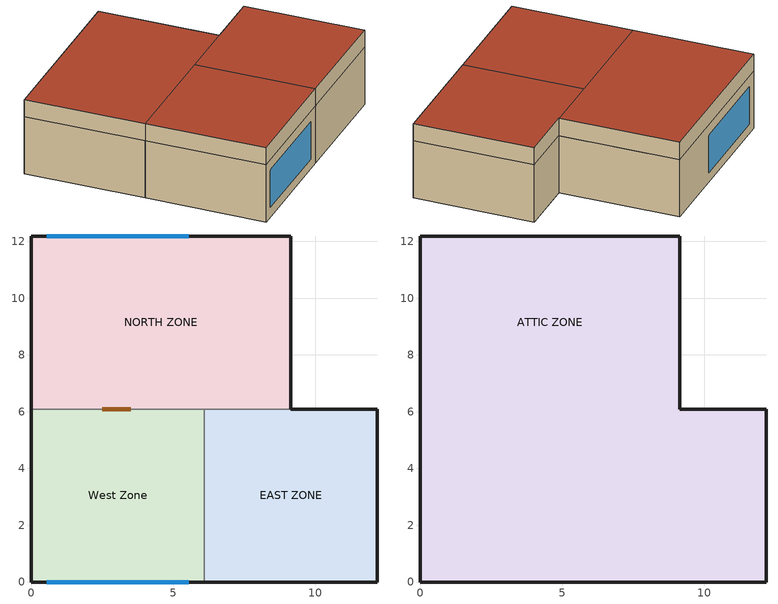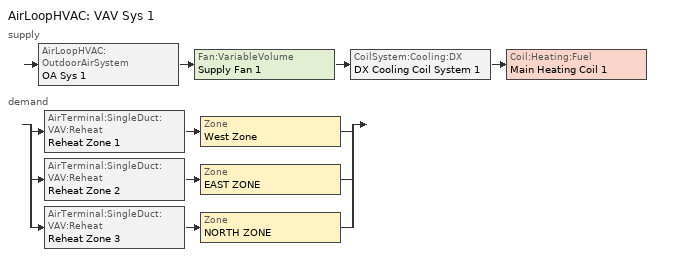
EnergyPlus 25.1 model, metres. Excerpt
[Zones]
West Zone
 floor adiabatic (FLOOR SLAB 8 IN): 0,0 0,6.1 6.1,6.1 6.1,0 z0
 wall outside (EXTWALL80): 0,6.1 0,0 6.1,0 z0:3.05
 wall to NORTH ZONE (PARTITION06): 6.1,6.1 0,6.1 z0:3.05
 wall to EAST ZONE (PARTITION06): 6.1,0 6.1,6.1 z0:3.05
 window (ELECTRO-CON-LIGHT): 0.55,0 5.55,0 z0.5:2.5
 door inside (DOOR-CON): 3.5,6.1 2.5,6.1 z0:2
EAST ZONE
 floor adiabatic (FLOOR SLAB 8 IN): 6.1,0 6.1,6.1 12.19,6.1 12.19,0 z0
 wall outside (EXTWALL80): 6.1,0 12.19,0 12.19,6.1 9.14,6.1 z0:3.05
 wall to NORTH ZONE (PARTITION06): 9.14,6.1 6.1,6.1 z0:3.05
NORTH ZONE
 floor adiabatic (FLOOR SLAB 8 IN): 0,6.1 0,12.19 9.14,12.19 9.14,6.1 z0
 wall outside (EXTWALL80): 9.14,6.1 9.14,12.19 0,12.19 0,6.1 z0:3.05
 window (ELECTRO-CON-LIGHT): 5.55,12.19 0.55,12.19 z0.5:2.5
ATTIC ZONE
 floor to West Zone (CEILING:ATTIC): 0,0 0,6.1 6.1,6.1 6.1,0 z3.05
 floor to EAST ZONE (CEILING:ATTIC): 6.1,0 6.1,6.1 12.19,6.1 12.19,0 z3.05
 floor to NORTH ZONE (CEILING:ATTIC): 0,6.1 0,12.19 9.14,12.19 9.14,6.1 z3.05
 wall outside (EXTWALL80): 0,0 6.1,0 12.19,0 12.19,6.1 9.14,6.1 9.14,12.19 0,12.19 0,6.1 0,0 z3.05:3.96
 roof outside (ROOF34): 0,6.1 0,0 6.1,0 6.1,6.1 z3.96; 6.1,6.1 6.1,0 12.19,0 12.19,6.1 z3.96; 0,12.19 0,6.1 9.14,6.1 9.14,12.19 z3.96
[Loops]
AirLoopHVAC 'VAV Sys 1'
 supply: AirLoopHVAC:OutdoorAirSystem 'OA Sys 1' > Fan:VariableVolume 'Supply Fan 1' > CoilSystem:Cooling:DX 'DX Cooling Coil System 1' > Coil:Heating:Fuel 'Main Heating Coil 1'
 demand: split
  | AirTerminal:SingleDuct:VAV:Reheat 'Reheat Zone 1' > Zone 'West Zone'
  | AirTerminal:SingleDuct:VAV:Reheat 'Reheat Zone 2' > Zone 'EAST ZONE'
  | AirTerminal:SingleDuct:VAV:Reheat 'Reheat Zone 3' > Zone 'NORTH ZONE'
[Building]
Small Office with AirflowNetwork model: North Axis {deg}=0; Terrain=Suburbs; Loads Convergence Tolerance Value {W}=0.001; Temperature Convergence Tolerance Value {deltaC}=0.005; Solar Distribution=FullInteriorAndExterior; Maximum Number of Warmup Days=25; Minimum Number of Warmup Days=6
[Site:Location]
CHICAGO_IL_USA TMY2-94846: Latitude {deg}=41.78; Longitude {deg}=-87.75; Time Zone {hr}=-6; Elevation {m}=190
[SizingPeriod:DesignDay] Day of Month=21; Humidity Condition Type=Wetbulb; Barometric Pressure {Pa}=99063; Rain Indicator=No; Snow Indicator=No; Daylight Saving Time Indicator=No; Solar Model Indicator=ASHRAEClearSky
Name | Month | Day Type | Maximum Dry-Bulb Temperature {C} | Daily Dry-Bulb Temperature Range {deltaC} | Wetbulb or DewPoint at Maximum Dry-Bulb {C} | Wind Speed {m/s} | Wind Direction {deg} | Sky Clearness
CHICAGO_IL_USA Annual Heating 99% Design Conditions DB | 1 | WinterDesignDay | -17.3 | 0 | -17.3 | 4.9 | 270 | 0
CHICAGO_IL_USA Annual Cooling 1% Design Conditions DB/MCWB | 7 | SummerDesignDay | 31.5 | 10.7 | 23 | 5.3 | 230 | 1
[Site:GroundTemperature:BuildingSurface]
20.03, 20.03, 20.13, 20.3, 20.43, 20.52, 20.62, 20.77, 20.78, 20.55, 20.44, 20.2
[Material] Thermal Absorptance=0.9
Name | Roughness | Thickness {m} | Conductivity {W/m-K} | Density {kg/m3} | Specific Heat {J/kg-K} | Solar Absorptance | Visible Absorptance
A1 - 1 IN STUCCO | Smooth | 0.0253898 | 0.691831 | 1858.142 | 836.8 | 0.92 | 0.92
C4 - 4 IN COMMON BRICK | Rough | 0.101498 | 0.726422 | 1922.216 | 836.8 | 0.76 | 0.76
E1 - 3 / 4 IN PLASTER OR GYP BOARD | Smooth | 0.01905 | 0.726422 | 1601.846 | 836.8 | 0.92 | 0.92
C6 - 8 IN CLAY TILE | Smooth | 0.203302 | 0.570761 | 1121.292 | 836.8 | 0.82 | 0.82
C10 - 8 IN HW CONCRETE | MediumRough | 0.203302 | 1.729577 | 2242.585 | 836.8 | 0.65 | 0.65
E2 - 1 / 2 IN SLAG OR STONE | Rough | 0.0127102 | 1.435549 | 881.0155 | 1673.6 | 0.55 | 0.55
E3 - 3 / 8 IN FELT AND MEMBRANE | Rough | 0.00954024 | 0.190253 | 1121.292 | 1673.6 | 0.75 | 0.75
B5 - 1 IN DENSE INSULATION | VeryRough | 0.0253898 | 0.0432394 | 91.30524 | 836.8 | 0.5 | 0.5
C12 - 2 IN HW CONCRETE | MediumRough | 0.0509016 | 1.729577 | 2242.585 | 836.8 | 0.65 | 0.65
1.375in-Solid-Core | Smooth | 0.034925 | 0.1525 | 614.5 | 1630 | 0.92 | 0.92
[WindowMaterial:Glazing] Infrared Transmittance at Normal Incidence=0; Front Side Infrared Hemispherical Emissivity=0.84; Back Side Infrared Hemispherical Emissivity=0.84
Name | Optical Data Type | Window Glass Spectral Data Set | Thickness {m} | Solar Transmittance at Normal Incidence | Front Side Solar Reflectance at Normal Incidence | Back Side Solar Reflectance at Normal Incidence | Visible Transmittance at Normal Incidence | Front Side Visible Reflectance at Normal Incidence | Back Side Visible Reflectance at Normal Incidence | Conductivity {W/m-K}
SPECTRAL GLASS INNER PANE | Spectral | TestSpectralDataSet | 0.0099 | 0 | 0 | 0 | 0 | 0 | 0 | 0.798
ELECTRO GLASS LIGHT STATE | SpectralAverage |  | 0.006 | 0.814 | 0.086 | 0.086 | 0.847 | 0.099 | 0.099 | 0.9
ELECTRO GLASS DARK STATE | SpectralAverage |  | 0.006 | 0.111 | 0.179 | 0.179 | 0.128 | 0.081 | 0.081 | 0.9
[WindowMaterial:Gas]
WinAirGap: Gas Type=AIR; Thickness {m}=0.013
[MaterialProperty:GlazingSpectralData]
TestSpectralDataSet: 0.3, 0, 0.045, 0.045, 0.31, 0, 0.044, 0.044, 0.32, 0, 0.044, 0.044, 0.33, 0, 0.042, 0.042, 0.34, 0, 0.041, 0.041, 0.35, 0, 0.04, 0.04, 0.36, 0.009, 0.04, 0.04, 0.37, 0.12, 0.04, 0.04, 0.38, 0.492, 0.051, 0.051, 0.39, 0.782, 0.07, 0.07, 0.4, 0.856, 0.075, 0.075, 0.41, 0.858, 0.075, 0.075, 0.42, 0.858, 0.075, 0.075, 0.43, 0.86, 0.075, 0.075, 0.44, 0.861, 0.075, 0.075, 0.45, 0.871, 0.075, 0.075, 0.46, 0.88, 0.076, 0.076, 0.47, 0.883, 0.075, 0.075, 0.48, 0.887, 0.076, 0.076, 0.49, 0.89, 0.075, 0.075, 0.5, 0.89, 0.075, 0.075, 0.51, 0.891, 0.075, 0.075, 0.52, 0.887, 0.075, 0.075, 0.53, 0.89, 0.075, 0.075, 0.54, 0.883, 0.074, 0.074, 0.55, 0.888, 0.074, 0.074, 0.56, 0.882, 0.074, 0.074, 0.57, 0.881, 0.074, 0.074, 0.58, 0.865, 0.071, 0.071, 0.59, 0.858, 0.07, 0.07, 0.6, 0.865, 0.07, 0.07, 0.61, 0.856, 0.07, 0.07, 0.62, 0.845, 0.07, 0.07, 0.63, 0.837, 0.07, 0.07, 0.64, 0.827, 0.069, 0.069, 0.65, 0.82, 0.067, 0.067, 0.66, 0.807, 0.067, 0.067, 0.67, 0.798, 0.065, 0.065, 0.68, 0.791, 0.065, 0.065, 0.69, 0.781, 0.065, 0.065, 0.7, 0.768, 0.064, 0.064, 0.71, 0.761, 0.064, 0.064, 0.72, 0.744, 0.062, 0.062, 0.73, 0.713, 0.064, 0.064, 0.74, 0.703, 0.062, 0.062, 0.75, 0.694, 0.061, 0.061, 0.76, 0.685, 0.061, 0.061, 0.77, 0.675, 0.06, 0.06, 0.78, 0.667, 0.06, 0.06, 0.79, 0.655, 0.06, 0.06, 0.8, 0.646, 0.059, 0.059, 0.81, 0.638, 0.059, 0.059, 0.82, 0.629, 0.057, 0.057, 0.83, 0.623, 0.057, 0.057, 0.84, 0.614, 0.056, 0.056, 0.85, 0.608, 0.056, 0.056, 0.86, 0.601, 0.055, 0.055, 0.87, 0.597, 0.054, 0.054, 0.88, 0.592, 0.054, 0.054, 0.89, 0.587, 0.054, 0.054, 0.9, 0.582, 0.055, 0.055, 0.95, 0.568, 0.051, 0.051, 1, 0.562, 0.051, 0.051, 1.05, 0.556, 0.05, 0.05, 1.1, 0.563, 0.051, 0.051, 1.15, 0.556, 0.05, 0.05, 1.2, 0.547, 0.05, 0.05, 1.25, 0.577, 0.051, 0.051, 1.3, 0.598, 0.054, 0.054, 1.35, 0.608, 0.055, 0.055, 1.4, 0.603, 0.052, 0.052, 1.45, 0.614, 0.055, 0.055, 1.5, 0.648, 0.057, 0.057, 1.55, 0.68, 0.059, 0.059, 1.6, 0.699, 0.06, 0.06, 1.65, 0.706, 0.06, 0.06, 1.7, 0.57, 0.051, 0.051, 1.75, 0.585, 0.051, 0.051, 1.8, 0.637, 0.055, 0.055, 1.85, 0.655, 0.057, 0.057, 1.9, 0.637, 0.057, 0.057, 1.95, 0.634, 0.057, 0.057, 2, 0.634, 0.057, 0.057, 2.05, 0.586, 0.052, 0.052, 2.1, 0.588, 0.054, 0.054, 2.15, 0.597, 0.054, 0.054, 2.2, 0.576, 0.051, 0.051, 2.25, 0.404, 0.045, 0.045, 2.3, 0.179, 0.037, 0.037, 2.35, 0.219, 0.037, 0.037, 2.4, 0.24, 0.039, 0.039, 2.45, 0.2, 0.04, 0.04, 2.5, 0.214, 0.039, 0.039
[Construction]
EXTWALL80: A1 - 1 IN STUCCO, C4 - 4 IN COMMON BRICK, E1 - 3 / 4 IN PLASTER OR GYP BOARD
PARTITION06: E1 - 3 / 4 IN PLASTER OR GYP BOARD, C6 - 8 IN CLAY TILE, E1 - 3 / 4 IN PLASTER OR GYP BOARD
FLOOR SLAB 8 IN: C10 - 8 IN HW CONCRETE
ROOF34: E2 - 1 / 2 IN SLAG OR STONE, E3 - 3 / 8 IN FELT AND MEMBRANE, C12 - 2 IN HW CONCRETE
CEILING:ATTIC: E1 - 3 / 4 IN PLASTER OR GYP BOARD, B5 - 1 IN DENSE INSULATION
ELECTRO-CON-LIGHT: ELECTRO GLASS LIGHT STATE, WinAirGap, SPECTRAL GLASS INNER PANE
ELECTRO-CON-DARK: ELECTRO GLASS DARK STATE, WinAirGap, SPECTRAL GLASS INNER PANE
DOOR-CON: 1.375in-Solid-Core
[Zone] Type=1; Multiplier=1; Ceiling Height {m}=autocalculate; Volume {m3}=autocalculate
West Zone; EAST ZONE; NORTH ZONE; ATTIC ZONE
[WindowShadingControl]
WIN-CONTROL-GLARE-West Zone: Zone=West Zone; Shading Type=SwitchableGlazing; Construction with Shading=ELECTRO-CON-DARK; Shading Control Type=OnIfHighGlare; Setpoint {W/m2, W or deg C}=0; Shading Control Is Scheduled=No; Glare Control Is Active=YES; Type of Slat Angle Control for Blinds=FixedSlatAngle; Daylighting Control Object=West Zone_DaylCtrl; Multiple Surface Control Type=Sequential; Fenestration Surface 1=Zn001:Wall001:Win001
[People] Number of People Schedule=OFFICE OCCUPANCY; Number of People Calculation Method=people; Fraction Radiant=0.3; Activity Level Schedule=Activity Sch; Carbon Dioxide Generation Rate {m3/s-W}=3.82E-8; Mean Radiant Temperature Calculation Type=EnclosureAveraged; Work Efficiency Schedule=Work Eff Sch; Clothing Insulation Calculation Method=ClothingInsulationSchedule; Clothing Insulation Schedule=Clothing Sch; Air Velocity Schedule=Air Velo Sch; Thermal Comfort Model 1 Type=FANGER
Name | Zone or ZoneList or Space or SpaceList | Number of People
West Zone People | West Zone | 3
EAST ZONE People | EAST ZONE | 3
NORTH ZONE People | NORTH ZONE | 4
[Lights] Schedule=OFFICE LIGHTING; Design Level Calculation Method=LightingLevel; Lighting Level {W}=1464.375; Return Air Fraction=0; Fraction Radiant=0.2; Fraction Visible=0.2; Fraction Replaceable=1
Name | Zone or ZoneList or Space or SpaceList
West Zone Lights 1 | West Zone
EAST ZONE Lights 1 | EAST ZONE
NORTH ZONE Lights 1 | NORTH ZONE
[ElectricEquipment] Schedule=INTERMITTENT; Design Level Calculation Method=EquipmentLevel; Fraction Latent=0; Fraction Radiant=0.3; Fraction Lost=0
Name | Zone or ZoneList or Space or SpaceList | Design Level {W}
West Zone ElecEq 1 | West Zone | 2928.751
EAST ZONE ElecEq 1 | EAST ZONE | 1464.375
NORTH ZONE ElecEq 1 | NORTH ZONE | 2928.751
[Daylighting:Controls]
West Zone_DaylCtrl: Zone or Space=West Zone; Daylighting Method=SplitFlux; Lighting Control Type=Continuous; Minimum Input Power Fraction for Continuous or ContinuousOff Dimming Control=0.3; Minimum Light Output Fraction for Continuous or ContinuousOff Dimming Control=0.2; Probability Lighting will be Reset When Needed in Manual Stepped Control=1; Glare Calculation Daylighting Reference Point=West Zone_DaylRefPt1; Glare Calculation Azimuth Angle of View Direction Clockwise from Zone y-Axis {deg}=180; Maximum Allowable Discomfort Glare Index=20; Daylighting Reference Point 1=West Zone_DaylRefPt1; Fraction of Lights Controlled by Reference Point 1=1; Illuminance Setpoint at Reference Point 1 {lux}=500
[AirLoopHVAC]
VAV Sys 1: Design Supply Air Flow Rate {m3/s}=1.9
[AvailabilityManager:Scheduled]
VAV Sys 1 Avail: Schedule=FanAndCoilAvailSched
[SetpointManager:Scheduled] Control Variable=Temperature
Name | Schedule | Setpoint Node or NodeList
Supply Air Temp Manager 1 | Seasonal Cooling Supply Air Temp Sch | Supply Air Temp Cooling Nodes 1
Supply Air Temp Manager 2 | Seasonal Heating Supply Air Temp Sch | Supply Air Temp Heating Nodes 1
[Controller:OutdoorAir]
OA Controller 1: Minimum Outdoor Air Flow Rate {m3/s}=0.4333; Maximum Outdoor Air Flow Rate {m3/s}=1.9; Economizer Control Type=NoEconomizer; Economizer Control Action Type=ModulateFlow; Economizer Maximum Limit Dry-Bulb Temperature {C}=19; Economizer Minimum Limit Dry-Bulb Temperature {C}=4; Lockout Type=NoLockout; Minimum Limit Type=FixedMinimum
[Zone equipment]
West Zone: Reheat Zone 1
EAST ZONE: Reheat Zone 2
NORTH ZONE: Reheat Zone 3, Zone3 Exhaust Fan
[Fan:ZoneExhaust]
Zone3 Exhaust Fan: Availability Schedule=FanAndCoilAvailSched; Fan Total Efficiency=0.7; Pressure Rise {Pa}=500; Maximum Flow Rate {m3/s}=0.001
[CoilSystem:Cooling:DX]
DX Cooling Coil System 1: Availability Schedule=CoolingCoilAvailSched; Cooling Coil=ACDXCoil 1
[AirTerminal:SingleDuct:VAV:Reheat] Availability Schedule=FanAndCoilAvailSched; Zone Minimum Air Flow Input Method=Scheduled; Constant Minimum Air Flow Fraction=0.1; Minimum Air Flow Fraction Schedule=Minimum OA Sch; Maximum Hot Water or Steam Flow Rate {m3/s}=0; Minimum Hot Water or Steam Flow Rate {m3/s}=0; Convergence Tolerance=0.001; Damper Heating Action=ReverseWithLimits; Maximum Flow per Zone Floor Area During Reheat {m3/s-m2}=0.002032; Maximum Flow Fraction During Reheat=AutoCalculate
Name | Maximum Air Flow Rate {m3/s} | Reheat Coil
Reheat Zone 1 | 0.29 | Reheat Coil Zone 1
Reheat Zone 2 | 0.32 | Reheat Coil Zone 2
Reheat Zone 3 | 0.45 | Reheat Coil Zone 3
[Sizing:Zone] Zone Cooling Design Supply Air Temperature Input Method=SupplyAirTemperature; Zone Cooling Design Supply Air Temperature {C}=15; Zone Heating Design Supply Air Temperature Input Method=SupplyAirTemperature; Zone Heating Design Supply Air Temperature {C}=50; Zone Cooling Design Supply Air Humidity Ratio {kgWater/kgDryAir}=0.0085; Zone Heating Design Supply Air Humidity Ratio {kgWater/kgDryAir}=0.008; Design Specification Outdoor Air Object=ZoneMinOARequirements; Cooling Design Air Flow Method=DesignDay; Heating Design Air Flow Method=DesignDay; Account for Dedicated Outdoor Air System=No; Dedicated Outdoor Air System Control Strategy=NeutralSupplyAir; Dedicated Outdoor Air Low Setpoint Temperature for Design {C}=autosize; Dedicated Outdoor Air High Setpoint Temperature for Design {C}=autosize
West Zone; EAST Zone; NORTH Zone
[Sizing:System]
VAV Sys 1: Type of Load to Size On=Sensible; Design Outdoor Air Flow Rate {m3/s}=AUTOSIZE; Central Heating Maximum System Air Flow Ratio=0.2; Preheat Design Temperature {C}=7; Preheat Design Humidity Ratio {kgWater/kgDryAir}=0.008; Precool Design Temperature {C}=15; Precool Design Humidity Ratio {kgWater/kgDryAir}=0.008; Central Cooling Design Supply Air Temperature {C}=15; Central Heating Design Supply Air Temperature {C}=16.7; Type of Zone Sum to Use=NonCoincident; 100% Outdoor Air in Cooling=No; 100% Outdoor Air in Heating=No; Central Cooling Design Supply Air Humidity Ratio {kgWater/kgDryAir}=0.0085; Central Heating Design Supply Air Humidity Ratio {kgWater/kgDryAir}=0.008; Cooling Supply Air Flow Rate Method=DesignDay; Heating Supply Air Flow Rate Method=DesignDay; Zone Maximum Outdoor Air Fraction=1; Cooling Design Capacity Method=CoolingDesignCapacity; Cooling Design Capacity {W}=autosize; Heating Design Capacity Method=HeatingDesignCapacity; Heating Design Capacity {W}=autosize; Central Cooling Capacity Control Method=VAV
[DesignSpecification:OutdoorAir]
ZoneMinOARequirements: Outdoor Air Method=Sum; Outdoor Air Flow per Person {m3/s-person}=0.00472; Outdoor Air Flow per Zone Floor Area {m3/s-m2}=0.000508; Outdoor Air Schedule=Min OARequirements Sched
[ZoneControl:Thermostat] Control Type Schedule=Dual Zone Control Type Sched; Control 1=Setpoints
Name | Zone or ZoneList
Zone 1 Thermostat | West Zone
Zone 2 Thermostat | EAST ZONE
Zone 3 Thermostat | NORTH ZONE
[ThermostatSetpoint:DualSetpoint]
Setpoints: Heating Setpoint Temperature Schedule=Dual Heating Setpoints; Cooling Setpoint Temperature Schedule=Dual Cooling Setpoints
[Coil:Heating:Fuel] Availability Schedule=FanAndCoilAvailSched; Fuel Type=NaturalGas; Nominal Capacity {W}=autosize
Name | Burner Efficiency
Main Heating Coil 1; Reheat Coil Zone 1 | 0.8
Reheat Coil Zone 2; Reheat Coil Zone 3 | 1
[Coil:Cooling:DX:TwoSpeed]
ACDXCoil 1: Availability Schedule=CoolingCoilAvailSched; High Speed Gross Rated Total Cooling Capacity {W}=autosize; High Speed Rated Sensible Heat Ratio=0.8; High Speed Gross Rated Cooling COP {W/W}=3; High Speed Rated Air Flow Rate {m3/s}=autosize; Total Cooling Capacity Function of Temperature Curve=VarSpeedCoolCapFT; Total Cooling Capacity Function of Flow Fraction Curve=PackagedRatedCoolCapFFlow; Energy Input Ratio Function of Temperature Curve=VarSpeedCoolEIRFT; Energy Input Ratio Function of Flow Fraction Curve=PackagedRatedCoolEIRFFlow; Part Load Fraction Correlation Curve=VarSpeedCyclingPLFFPLR; Low Speed Gross Rated Total Cooling Capacity {W}=autosize; Low Speed Gross Rated Sensible Heat Ratio=0.8; Low Speed Gross Rated Cooling COP {W/W}=4.2; Low Speed Rated Air Flow Rate {m3/s}=autosize; Low Speed Total Cooling Capacity Function of Temperature Curve=VarSpeedCoolCapLSFT; Low Speed Energy Input Ratio Function of Temperature Curve=VarSpeedCoolEIRLSFT
[Fan:VariableVolume]
Supply Fan 1: Availability Schedule=FanAndCoilAvailSched; Fan Total Efficiency=0.7; Pressure Rise {Pa}=600; Maximum Flow Rate {m3/s}=autosize; Fan Power Minimum Flow Rate Input Method=Fraction; Fan Power Minimum Flow Fraction=0.25; Motor Efficiency=0.9; Motor In Airstream Fraction=1; Fan Power Coefficient 1=0.00153024; Fan Power Coefficient 2=0.00520806; Fan Power Coefficient 3=1.10862; Fan Power Coefficient 4=-0.116356; Fan Power Coefficient 5=0
[AvailabilityManager:HybridVentilation]
Hybrid ventilation controller 1: HVAC Air Loop=VAV Sys 1; Control Zone=NORTH ZONE; Ventilation Control Mode Schedule=Hybrid Control Mode Schedule; Use Weather File Rain Indicators=Yes; Maximum Wind Speed {m/s}=40; Minimum Outdoor Temperature {C}=20; Maximum Outdoor Temperature {C}=30; Minimum Outdoor Enthalpy {J/kg}=20000; Maximum Outdoor Enthalpy {J/kg}=30000; Minimum Outdoor Dewpoint {C}=15; Maximum Outdoor Dewpoint {C}=30; Minimum Outdoor Ventilation Air Schedule=Outdoor air Schedule
[Schedule:Compact]
Activity Sch: Through: 12/31, For: AllDays, Until: 24:00, 131.8
Work Eff Sch: Through: 12/31, For: AllDays, Until: 24:00, 0
Clothing Sch; Hybrid Control Mode Schedule: Through: 12/31, For: AllDays, Until: 24:00, 1
Air Velo Sch: Through: 12/31, For: AllDays, Until: 24:00, 0.137
OFFICE OCCUPANCY: Through: 12/31, For: WeekDays, Until: 6:00, 0, Until: 7:00, 0.1, Until: 8:00, 0.5, Until: 12:00, 1, Until: 13:00, 0.5, Until: 16:00, 1, Until: 17:00, 0.5, Until: 18:00, 0.1, Until: 24:00, 0, For: AllOtherDays, Until: 24:00, 0
INTERMITTENT: Through: 12/31, For: WeekDays, Until: 8:00, 0, Until: 18:00, 1, Until: 24:00, 0, For: AllOtherDays, Until: 24:00, 0
OFFICE LIGHTING: Through: 12/31, For: WeekDays, Until: 6:00, 0.05, Until: 7:00, 0.2, Until: 17:00, 1, Until: 18:00, 0.5, Until: 24:00, 0.05, For: AllOtherDays, Until: 24:00, 0.05
FanAndCoilAvailSched: Through: 3/31, For: AllDays, Until: 24:00, 1, Through: 9/30, For: WeekDays SummerDesignDay, Until: 7:00, 0, Until: 17:00, 1, Until: 24:00, 0, For: WinterDesignDay, Until: 24:00, 0, For: AllOtherDays, Until: 24:00, 0, Through: 12/31, For: AllDays, Until: 24:00, 1
CoolingCoilAvailSched: Through: 3/31, For: AllDays, Until: 24:00, 0, Through: 9/30, For: WeekDays SummerDesignDay, Until: 7:00, 0, Until: 17:00, 1, Until: 24:00, 0, For: WinterDesignDay, Until: 24:00, 0, For: AllOtherDays, Until: 24:00, 0, Through: 12/31, For: AllDays, Until: 24:00, 0
Dual Heating Setpoints: Through: 12/31, For: AllDays, Until:  7:00, 15, Until: 17:00, 22, Until: 24:00, 15
Dual Cooling Setpoints: Through: 12/31, For: AllDays, Until:  7:00, 30, Until: 17:00, 24, Until: 24:00, 30
Dual Zone Control Type Sched: Through: 12/31, For: AllDays, Until: 24:00, 4
Seasonal Cooling Supply Air Temp Sch: Through: 3/31, For: AllDays, Until: 24:00, 17, Through: 9/30, For: AllDays, Until: 24:00, 15, Through: 12/31, For: AllDays, Until: 24:00, 17
Seasonal Heating Supply Air Temp Sch: Through: 3/31, For: AllDays, Until: 24:00, 60, Through: 9/30, For: AllDays, Until: 24:00, 10, Through: 12/31, For: AllDays, Until: 24:00, 60
Minimum OA Sch: Through: 3/31, For: AllDays, Until:  7:00, 0.1, Until: 17:00, 0.25, Until: 24:00, 0.1, Through: 9/30, For: AllDays, Until: 24:00, 0.25, Through: 12/31, For: AllDays, Until:  7:00, 0.1, Until: 17:00, 0.25, Until: 24:00, 0.1
Min OARequirements Sched: Through: 12/31, For: Weekdays SummerDesignDay WinterDesignDay, Until: 24:00, 1, For: AllOtherDays, Until: 24:00, 0.25
Outdoor air Schedule: Through: 12/31, For: AllDays, Until:  7:00, 2, Until: 17:00, 2, Until: 24:00, 2
[Curve:Biquadratic] Minimum Value of x=12.77778; Maximum Value of x=23.88889; Minimum Value of y=23.88889; Maximum Value of y=46.11111; Input Unit Type for X=Temperature; Input Unit Type for Y=Temperature; Output Unit Type=Dimensionless
Name | Coefficient1 Constant | Coefficient2 x | Coefficient3 x**2 | Coefficient4 y | Coefficient5 y**2 | Coefficient6 x*y
VarSpeedCoolCapFT; VarSpeedCoolCapLSFT | 0.476428 | 0.0401147 | 0.000226411 | -0.000827136 | -7.3224e-06 | -0.000446278
VarSpeedCoolEIRFT | 0.632475 | -0.0121321 | 0.000507773 | 0.0155377 | 0.00027284 | -0.000679201
VarSpeedCoolEIRLSFT | 0.774645 | -0.0343731 | 0.000783173 | 0.0146596 | 0.000488851 | -0.000752036
[Curve:Quadratic]
VarSpeedCyclingPLFFPLR: Coefficient1 Constant=0.85; Coefficient2 x=0.15; Coefficient3 x**2=0; Minimum Value of x=0; Maximum Value of x=1
[Curve:Cubic] Minimum Value of x=0.5; Maximum Value of x=1.5; Input Unit Type for X=Dimensionless; Output Unit Type=Dimensionless
Name | Coefficient1 Constant | Coefficient2 x | Coefficient3 x**2 | Coefficient4 x**3
PackagedRatedCoolCapFFlow | 0.472786 | 1.24334 | -1.03871 | 0.322578
PackagedRatedCoolEIRFFlow | 1.00795 | 0.345441 | -0.692289 | 0.338899
[AirflowNetwork:SimulationControl]
AirflowNetwork_All: AirflowNetwork Control=MultizoneWithDistribution; Wind Pressure Coefficient Type=INPUT; Height Selection for Local Wind Pressure Calculation=ExternalNode; Building Type=LOWRISE; Maximum Number of Iterations=500; Initialization Type=ZeroNodePressures; Relative Airflow Convergence Tolerance=1.0E-04; Absolute Airflow Convergence Tolerance {kg/s}=1.0E-04; Convergence Acceleration Limit=-0.5; Azimuth Angle of Long Axis of Building {deg}=0; Ratio of Building Width Along Short Axis to Width Along Long Axis=1
[AirflowNetwork:MultiZone:Zone] Indoor and Outdoor Enthalpy Difference Lower Limit For Maximum Venting Open Factor {deltaJ/kg}=0; Indoor and Outdoor Enthalpy Difference Upper Limit for Minimum Venting Open Factor {deltaJ/kg}=300000
Name | Ventilation Control Mode | Ventilation Control Zone Temperature Setpoint Schedule | Minimum Venting Open Factor | Indoor and Outdoor Temperature Difference Lower Limit For Maximum Venting Open Factor {deltaC} | Indoor and Outdoor Temperature Difference Upper Limit for Minimum Venting Open Factor {deltaC} | Venting Availability Schedule
West Zone | Temperature | WindowVentSched | 0.3 | 5 | 10 | VentingSched
EAST ZONE; ATTIC ZONE | NoVent |  | 1 | 0 | 100
NORTH ZONE | Temperature | WindowVentSched | 1 | 0 | 100 | VentingSched
[AirflowNetwork:MultiZone:Surface]
Name | Leakage Component | Window/Door Opening Factor, or Crack Factor
Zn001:Wall001 | ELA-1 | 1
Zn001:Wall001:Win001; Zn003:Wall002:Win001 | WiOpen1 | 0.5
Zn001:Wall002; Zn002:Wall002; Zn002:Wall003; Zn003:Wall001; Zn003:Wall002; Zn004:Roof001; Zn004:Roof002; Zn004:Roof003 | CR-1 | 1
Zn001:Wall003; Zn001:Wall004; Zn001:Ceil001; Zn002:Wall005; Zn002:Ceil001; Zn003:Ceil001 | CRcri | 1
Zn001:Wall003:Door001 | DrOpen | 0.5
Zn003:Wall003 | Zone3 Exhaust Fan | 1
[AirflowNetwork:MultiZone:Component:DetailedOpening]
WiOpen1: Air Mass Flow Coefficient When Opening is Closed {kg/s-m}=0.0001; Air Mass Flow Exponent When Opening is Closed=0.667; Type of Rectangular Large Vertical Opening (LVO)=NonPivoted; Extra Crack Length or Height of Pivoting Axis {m}=0; Number of Sets of Opening Factor Data=2; Opening Factor 1=0; Discharge Coefficient for Opening Factor 1=0.5; Width Factor for Opening Factor 1=0; Height Factor for Opening Factor 1=1; Start Height Factor for Opening Factor 1=0; Opening Factor 2=1; Discharge Coefficient for Opening Factor 2=0.6; Width Factor for Opening Factor 2=1; Height Factor for Opening Factor 2=1; Start Height Factor for Opening Factor 2=0; Opening Factor 3=0; Discharge Coefficient for Opening Factor 3=0; Width Factor for Opening Factor 3=0; Height Factor for Opening Factor 3=0; Start Height Factor for Opening Factor 3=0; Opening Factor 4=0; Discharge Coefficient for Opening Factor 4=0; Width Factor for Opening Factor 4=0; Height Factor for Opening Factor 4=0; Start Height Factor for Opening Factor 4=0
[AirflowNetwork:MultiZone:Component:SimpleOpening]
DrOpen: Air Mass Flow Coefficient When Opening is Closed {kg/s-m}=0.0001; Air Mass Flow Exponent When Opening is Closed=0.667; Minimum Density Difference for Two-Way Flow {kg/m3}=0.0001; Discharge Coefficient=0.55
[AirflowNetwork:MultiZone:ReferenceCrackConditions]
ReferenceCrackConditions: Reference Temperature {C}=20; Reference Barometric Pressure {Pa}=101325; Reference Humidity Ratio {kgWater/kgDryAir}=0
[AirflowNetwork:MultiZone:Surface:Crack] Air Mass Flow Exponent=0.667
Name | Air Mass Flow Coefficient at Reference Conditions {kg/s}
CR-1 | 0.001
CRcri | 0.05
[AirflowNetwork:MultiZone:Component:ZoneExhaustFan]
Zone3 Exhaust Fan: Air Mass Flow Coefficient When the Zone Exhaust Fan is Off at Reference Conditions {kg/s}=0.01; Air Mass Flow Exponent When the Zone Exhaust Fan is Off=0.667
[AirflowNetwork:MultiZone:Surface:EffectiveLeakageArea]
ELA-1: Effective Leakage Area {m2}=0.007; Discharge Coefficient=1; Reference Pressure Difference {Pa}=4; Air Mass Flow Exponent=0.667
[AirflowNetwork:MultiZone:ExternalNode]
Name | External Node Height {m} | Wind Pressure Coefficient Curve
NFacade | 1.524 | NFacade_WPCValue
EFacade | 1.524 | EFacade_WPCValue
SFacade | 1.524 | SFacade_WPCValue
WFacade | 1.524 | WFacade_WPCValue
Horizontal | 3.028 | Horizontal_WPCValue
[AirflowNetwork:MultiZone:WindPressureCoefficientArray]
Every 30 Degrees: Wind Direction 1 {deg}=0; Wind Direction 2 {deg}=30; Wind Direction 3 {deg}=60; Wind Direction 4 {deg}=90; Wind Direction 5 {deg}=120; Wind Direction 6 {deg}=150; Wind Direction 7 {deg}=180; Wind Direction 8 {deg}=210; Wind Direction 9 {deg}=240; Wind Direction 10 {deg}=270; Wind Direction 11 {deg}=300; Wind Direction 12 {deg}=330
[AirflowNetwork:MultiZone:WindPressureCoefficientValues] AirflowNetwork:MultiZone:WindPressureCoefficientArray=Every 30 Degrees
Name | Wind Pressure Coefficient Value 1 | Wind Pressure Coefficient Value 2 | Wind Pressure Coefficient Value 3 | Wind Pressure Coefficient Value 4 | Wind Pressure Coefficient Value 5 | Wind Pressure Coefficient Value 6 | Wind Pressure Coefficient Value 7 | Wind Pressure Coefficient Value 8 | Wind Pressure Coefficient Value 9 | Wind Pressure Coefficient Value 10 | Wind Pressure Coefficient Value 11 | Wind Pressure Coefficient Value 12
NFacade_WPCValue | 0.6 | 0.48 | 0.04 | -0.56 | -0.56 | -0.42 | -0.37 | -0.42 | -0.56 | -0.56 | 0.04 | 0.48
EFacade_WPCValue | -0.56 | 0.04 | 0.48 | 0.6 | 0.48 | 0.04 | -0.56 | -0.56 | -0.42 | -0.37 | -0.42 | -0.56
SFacade_WPCValue | -0.37 | -0.42 | -0.56 | -0.56 | 0.04 | 0.48 | 0.6 | 0.48 | 0.04 | -0.56 | -0.56 | -0.42
WFacade_WPCValue | -0.56 | -0.56 | -0.42 | -0.37 | -0.42 | -0.56 | -0.56 | 0.04 | 0.48 | 0.6 | 0.48 | 0.04
Horizontal_WPCValue | 0 | 0 | 0 | 0 | 0 | 0 | 0 | 0 | 0 | 0 | 0 | 0
[AirflowNetwork:Distribution:Node]
Name | Component Object Type or Node Type | Node Height {m}
EquipmentInletNode; EquipmentOutletNode; SupplyMainNode; Zone1SupplyNode; ReheatInlet1Node; ReheatCoilInlet1Node; Zone1SupplyRegisterNode; Zone1OutletNode; Zone2SupplyNode; ReheatInlet2Node; ReheatCoilInlet2Node; Zone2SupplyRegisterNode; Zone2OutletNode; Zone3SupplyNode; ReheatInlet3Node; ReheatCoilInlet3Node; Zone3SupplyRegisterNode; Zone3OutletNode; Zone1ReturnNode; Zone2ReturnNode; Zone3ReturnNode; MainReturnNode; MainInletNode; FanInletNode; FanOutletNode; HeatingInletNode; HeatingOutletNode | Other | 3
MainSplitterNode | AirLoopHVAC:ZoneSplitter | 3
MainMixerNode | AirLoopHVAC:ZoneMixer | 3
OA System Node | AirLoopHVAC:OutdoorAirSystem | 3
OA Inlet Node | OAMixerOutdoorAirStreamNode | 1.5
[AirflowNetwork:Distribution:Component:LeakageRatio] Maximum Flow Rate {m3/s}=1.1; Air Mass Flow Exponent=0.65
Name | Effective Leakage Ratio | Reference Pressure Difference {Pa}
MainSupplyLeak | 0.02 | 59
ZoneSupplyELR1; ZoneSupplyELR2; ZoneSupplyELR3 | 0.01 | 59
ReturnLeakELR1 | 0.03 | 41
ReturnLeakELR2 | 0.03 | 40
ReturnLeakELR3 | 0.04 | 43
[AirflowNetwork:Distribution:Component:ConstantPressureDrop]
SupplyCPDComp: Pressure Difference Across the Component {Pa}=1
[AirflowNetwork:Distribution:Component:Duct] Overall Moisture Transmittance Coefficient from Air to Air {kg/m2}=0.0001
Name | Duct Length {m} | Hydraulic Diameter {m} | Cross Section Area {m2} | Surface Roughness {m} | Coefficient for Local Dynamic Loss Due to Fitting | Heat Transmittance Coefficient (U-Factor) for Duct Wall Construction {W/m2-K} | Outside Convection Coefficient {W/m2-K} | Inside Convection Coefficient {W/m2-K}
MainTruck1 | 3 | 0.6 | 0.2827 | 0.0009 | 10.01 | 0.946792 | 5.018 | 25.09
MainTruck2 | 4 | 0.6 | 0.2827 | 0.0009 | 20.01 | 0.946792 | 5.018 | 25.09
Zone1Supply | 5 | 0.4 | 0.1256 | 0.0009 | 2 | 0.946792 | 5.018 | 25.09
Zone2Supply | 4 | 0.39 | 0.1195 | 0.0009 | 1.5 | 0.946792 | 5.018 | 25.09
Zone3Supply | 4 | 0.44 | 0.1521 | 0.0009 | 1 | 0.946792 | 5.018 | 25.09
Zone1Return | 4 | 0.5 | 0.1963 | 0.0009 | 1 | 0.946792 | 5.018 | 25.09
Zone2Return | 4 | 0.48 | 0.1809 | 0.0009 | 1 | 0.946792 | 5.018 | 25.09
Zone3Return | 4 | 0.55 | 0.2376 | 0.0009 | 1 | 0.946792 | 5.018 | 25.09
ZoneConnectionDuct; OAConnectionDuct; MixerConnectionDuct; AirLoopReturn; AirLoopSupply | 0.1 | 1 | 0.7854 | 0.0001 | 1 | 0.001226 | 0.0065 | 0.0325
[AirflowNetwork:Distribution:Component:Fan]
Fan=Supply Fan 1
[AirflowNetwork:Distribution:Component:Coil] Air Path Length {m}=0.1; Air Path Hydraulic Diameter {m}=1
Name | Coil
 | ACDXCoil 1
 | Main Heating Coil 1
[AirflowNetwork:Distribution:Component:TerminalUnit] Air Path Length {m}=0.1; Air Path Hydraulic Diameter {m}=0.44
Name | Terminal Unit
 | Reheat Zone 1
 | Reheat Zone 2
 | Reheat Zone 3
[AirflowNetwork:Distribution:Linkage]
Name | Node 1 | Node 2 | Component | Thermal Zone
Main Link 1 | EquipmentInletNode | EquipmentOutletNode | MainTruck1 | Attic Zone
Main CDP Link | EquipmentOutletNode | SupplyMainNode | SupplyCPDComp
Main Link 2 | SupplyMainNode | MainSplitterNode | MainTruck2 | Attic Zone
Zone1Supply1Link | MainSplitterNode | Zone1SupplyNode | Zone1Supply | Attic Zone
Zone1Supply2Link | Zone1SupplyNode | ReheatInlet1Node | Zone1Supply | Attic Zone
Zone1ReheatCoilDamperLink | ReheatInlet1Node | ReheatCoilInlet1Node | Reheat Zone 1
Zone1ReheatCoilLink | ReheatCoilInlet1Node | Zone1SupplyRegisterNode | Reheat Zone 1
Zone1SupplyConnectionLink | Zone1SupplyRegisterNode | West Zone | ZoneConnectionDuct
Zone1ReturnConnectionLink | West Zone | Zone1OutletNode | ZoneConnectionDuct
Zone2Supply1Link | MainSplitterNode | Zone2SupplyNode | Zone2Supply | Attic Zone
Zone2Supply2Link | Zone2SupplyNode | ReheatInlet2Node | Zone2Supply | Attic Zone
Zone2ReheatCoilDamperLink | ReheatInlet2Node | ReheatCoilInlet2Node | Reheat Zone 2
Zone2ReheatCoilLink | ReheatCoilInlet2Node | Zone2SupplyRegisterNode | Reheat Zone 2
Zone2SupplyConnectionLink | Zone2SupplyRegisterNode | EAST ZONE | ZoneConnectionDuct
Zone2returnConnectionLink | EAST ZONE | Zone2OutletNode | ZoneConnectionDuct
Zone3Supply1Link | MainSplitterNode | Zone3SupplyNode | Zone3Supply | Attic Zone
Zone3Supply3Link | Zone3SupplyNode | ReheatInlet3Node | Zone3Supply | Attic Zone
Zone3ReheatCoilDamperLink | ReheatInlet3Node | ReheatCoilInlet3Node | Reheat Zone 3
Zone3ReheatCoilLink | ReheatCoilInlet3Node | Zone3SupplyRegisterNode | Reheat Zone 3
Zone3SupplyConnectionLink | Zone3SupplyRegisterNode | NORTH ZONE | ZoneConnectionDuct
Zone3ReturnConnectionLink | NORTH ZONE | Zone3OutletNode | ZoneConnectionDuct
Zone1Return1Link | Zone1OutletNode | Zone1ReturnNode | Zone1Return | Attic Zone
Zone1Return2Link | Zone1ReturnNode | MainMixerNode | Zone1Return | Attic Zone
Zone2Return1Link | Zone2OutletNode | Zone2ReturnNode | Zone2Return | Attic Zone
Zone2Return2Link | Zone2ReturnNode | MainMixerNode | Zone2Return | Attic Zone
Zone3Return1Link | Zone3OutletNode | Zone3ReturnNode | Zone3Return | Attic Zone
Zone3Return2Link | Zone3ReturnNode | MainMixerNode | Zone3Return | Attic Zone
ReturnMixerLink | MainMixerNode | MainReturnNode | MixerConnectionDuct | Attic Zone
AirLoopReturnLink | MainReturnNode | MainInletNode | AirLoopReturn
OASystemInletLink | MainInletNode | OA System Node | OAConnectionDuct
OAMixerOutletLink | OA System Node | FanInletNode | ZoneConnectionDuct
SupplyFanLink | FanInletNode | FanOutletNode | Supply Fan 1
CoolingCoilLink | FanOutletNode | HeatingInletNode | ACDXCoil 1
HeatingCoilLink | HeatingInletNode | HeatingOutletNode | Main Heating Coil 1
EquipmentAirLoopLink | HeatingOutletNode | EquipmentInletNode | AirLoopSupply
Zone1ReturnLeakLink | OA Inlet Node | Zone1ReturnNode | ReturnLeakELR1
MainSupplyLeakLink | SupplyMainNode | ATTIC ZONE | MainSupplyLeak
Zone1SupplyLeakLink | Zone1SupplyNode | ATTIC ZONE | ZoneSupplyELR1
Zone2ReturnLeakLink | OA Inlet Node | Zone2ReturnNode | ReturnLeakELR2
Zone3ReturnLeakLink | OA Inlet Node | Zone3ReturnNode | ReturnLeakELR3
Zone2SupplyLeakLink | Zone2SupplyNode | ATTIC ZONE | ZoneSupplyELR2
Zone3SupplyLeakLink | Zone3SupplyNode | ATTIC ZONE | ZoneSupplyELR3
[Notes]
AirflowNetwork_MultiZone_SmallOffice_VAV.idf
Basic file description:  1 story building divided into 3 interior conditioned zones and 1 unconditioned zone over the
conditioned zones. Roof with no plenum. No ground contact with floor.
Outdoor air is modulated based on occupancy and floor area.
Highlights:              This file does the basic test of an air distribution system with a VAV central system using
the AiflowNetwork model. It simulates multizone aiorflows driven by wind and a VAV supply fan,
and energy losses from leaks and conduction in an air distribution system.
Simulation Location/Run: CHICAGO_IL_USA TMY2-94846, 2 design days, 2 run periods,
Run Control executes the design days only.
Location:                Chicago, IL
Design Days:             CHICAGO_IL_USA Annual Heating 99% Design Conditions DB, MaxDB= -17.3°C
CHICAGO_IL_USA Annual Cooling 1% Design Conditions, MaxDB=  31.5°C MCWB=  23.0°C
Run Period (Weather File): Winter 1/14, Summer 7/7, CHICAGO_IL_USA TMY2-94846
Run Control:             Zone and system sizing, design day simulation.
Building: Single floor rectangular L-shaped building 40 ft south wall, 40 ft west wall, zone height 10 feet.
There is a single window in West Zone's south wall. The walls are 1 in stucco over 4 in common brick
and gypboard. The ceilings consist of 1 in dense insulation
and 3/4" gypsum drywall. A unconditioned attic zone is over three conditioned zones with height 3 feet.
The roof is a built up roof with 1/2 in stone over 3/8 in felt supported by 2 in heavy weight concrete.
The window to wall ratio is approximately 0.07.
There is a duct system with about 5% supply leaks and 5% return leaks.
Supply ducts are located in the attic zone and return ducts are exposed to outdoors.
Both supply and return conduction losses occur in the attic zone.
There is daylighting through the window in West Zone. The window has double-pane electrochromic
(switchable) glazing in which the outer pane darkens automatically to control daylight glare.
Spectral (wavelength by wavelength) data are used for the optical properties
of the inner pane of the double glazing. Spectral average properties are used
for the outer (electrochromic) pane.
The window also has a frame and divider. The 2-D glass conduction effects near
the frame and divider ("edge-of-glass effects") are taken into account.
The overhead electric lighting has continuous dimming control. The zone has a
single daylighting control point ("reference point") with an illuminance set point
of 500 lux (about 50 footcandles). The reference point is located at the center of
the zone at desk height. The other zones have no windows and so have no daylighting controls.
Note that Clearness for the winter design day is not 0.0, as in the other sample inputs,
but 1.0. This turns on solar radiation in order to show the effect of daylighting in the winter.
(With Clearness = 0 all daylighting illuminances are zero)
The building is oriented due north.
Floor Area:        130.1 m2 (1403 ft2)
Number of Stories: 1
Conditioned Zone Description Details:
|       West         |         East           |    window = *
Internal gains description:     ZONE West      - lighting is 1464.375 watts, equip is 2928.751 watts, 3 occupants
Internal gains description:     ZONE North     - lighting is 1464.375 watts, equip is 2928.751 watts, 4 occupants
Internal gains description:     ZONE East      - lighting is 1464.375 watts, equip is 1464.375 watts, 3 occupants
Interzone Surfaces:             3 interzone surfaces (see diagram), and ceilings between three zonditioned zones and attic zone
Internal Mass:                  None
Detached Shading:               None
Daylight:                       Yes (Daylighting:Detailed)
Natural Ventilation :           AirflowNetwork Multizone
Compact Schedules:              Yes
Solair Distribution:            FullInteriorAndExterior
HVAC:                           3 zone central system using a single air loop. DX cooling coil provides space cooling.
A gas heating coils provides main heating and 3 terminal reheat coils provide supplemental heating.
Thermostat setting at 22 C in winter with 15 C set back temperature, 24 C in summer
with 30 C set back temperature. Cooling coil off in winter, heating coil on all year.
A variable air volume supply fan is used. The minimum flow rate of each terminal is 20% of the desing
air flow rate.
Zonal Equipment:                West Zone - AIR DISTRIBUTION UNIT with AirTerminal:SingleDuct:VAV:Reheat
East Zone - AIR DISTRIBUTION UNIT with AirTerminal:SingleDuct:VAV:Reheat
North Zone - AIR DISTRIBUTION UNIT with AirTerminal:SingleDuct:VAV:Reheat
Central Air Handling Equipment: Yes using a VAV supply fan
System Equipment Autosize:      Yes
Purchased Cooling:              No
Purchased Heating:              No
Purchased Chilled Water:        No
Purchased Hot Water:            No
Coils:                          A main heating coil and 3 terminal reheat coils using Coil:Heating:Fuel
Coil:Cooling:DX:TwoSpeed
Pumps:                          None
